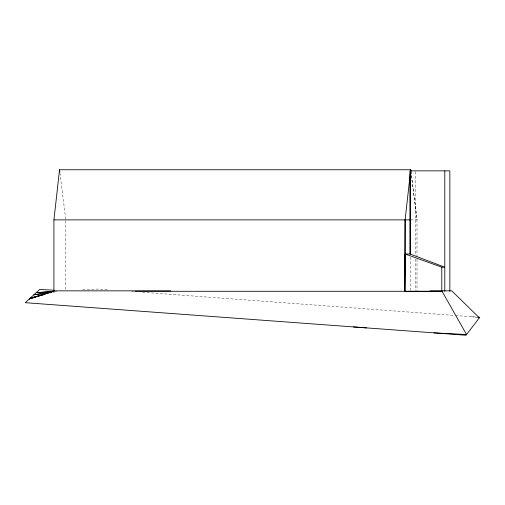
<?xml version="1.0" encoding="UTF-8"?>
<svg xmlns="http://www.w3.org/2000/svg" width="505" height="505" viewBox="0 0 505 505"><rect width="100%" height="100%" fill="white"/><g stroke="black" fill="none" stroke-linecap="round" stroke-linejoin="round"><path stroke-width="0.38" stroke-dasharray="2.52 1.89" d="M52.747 292.401L55.758 291.625M54.584 291.915L56.888 291.6M82.757 289.756L99.056 289.024L108.392 289.718M410.698 219.883L417.086 219.883L411.013 172.079M131.584 291.644L134.709 291.745M142.568 292.256L454.759 315.448M455.542 315.505L478.203 317.19M471.26 316.673L477.875 317.613M410.912 171.309L416.991 219.883L416.991 255.972M59.925 172.849L65.719 219.113M416.991 259.115L416.991 291.284M415.318 171.65L415.318 254.331M415.318 259.052L415.318 290.552M410.256 257.178L410.256 290.508M65.814 220.666L65.814 289.712"/><path stroke-width="0.76" d="M404.682 291.303L405.168 253.99L441.787 267.202L441.787 291.341L404.682 291.303L405.105 219.883L410.281 173.682M53.928 291.284L53.928 219.883L59.539 169.762L410.716 169.762L410.912 171.309L410.716 169.762L410.54 171.334M51.573 292.016L29.252 299.029L53.928 290.848L170.854 290.848M36.915 296.479L30.13 298.228L53.075 291.499L36.221 292.647L53.461 291.518M38.424 296.088L40.684 295.507M42.193 295.122L44.453 294.535M51.769 291.959L33.867 294.8L40.772 293.841M42.313 293.626L47.678 292.881M53.928 219.883L410.344 219.883M405.168 253.99L410.028 253.99L444.791 267.202L441.787 267.202M430.052 290.848L451.786 290.848L479.346 317.828M135.113 291.284L441.787 291.284M434.048 332.871L466.551 334.525L441.787 290.848M54.193 290.217L39.699 289.46L25.25 302.691L466.027 335.238L479.75 317.304L478.203 317.19M366.516 327.89L353.487 326.924M59.539 169.762L59.83 172.079M405.105 219.883L405.168 291.284M449.854 291.341L449.854 170.86L410.028 170.86L410.028 253.99M444.791 170.86L444.791 291.284M410.256 170.86L410.256 254.078"/></g></svg>
